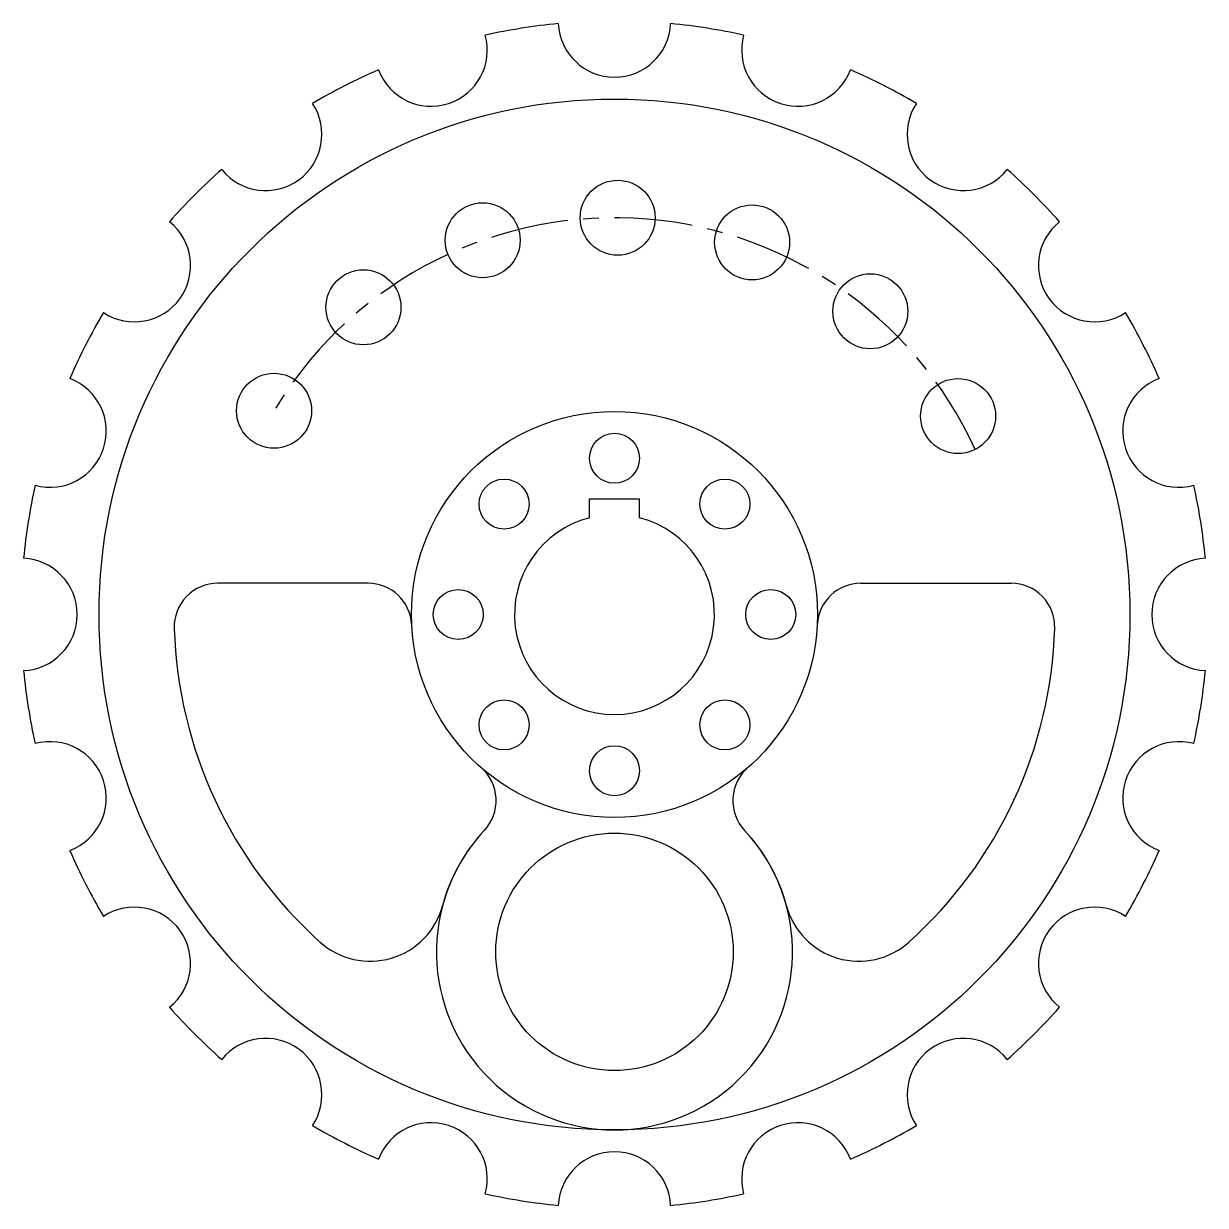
# Model space of a CAD drawing. Header units: inches. Extents: x 243 to 432, y 88 to 277.
import ezdxf

# ---------------------------------------------------------------- set-up
doc = ezdxf.new("R2010")
doc.units = ezdxf.units.IN
doc.header["$LTSCALE"] = 10
doc.header["$MEASUREMENT"] = 0
doc.linetypes.add('CENTER', pattern=[2, 1.25, -0.25, 0.25, -0.25])

# ---------------------------------------------------------------- blocks, each defined once
blk = doc.blocks.new('*U3')
blk.add_circle((0, 0), 4)
blk = doc.blocks.new('*U4')
at = {"color": 0, "linetype": 'ByBlock', "lineweight": -2, "transparency": 16777216}
blk.add_blockref('*U3', (337.42, 207.41), dxfattribs=at)
for p, rotation in [((319.74, 200.09), 45.00000000000001), ((355.1, 200.09), 315.0000000000001), ((312.42, 182.41), 90), ((362.42, 182.41), 270), ((319.74, 164.73), 135), ((355.1, 164.73), 225.0000000000001), ((337.42, 157.41), 180)]:
    blk.add_blockref('*U3', p, dxfattribs=dict(at, rotation=rotation))
blk = doc.blocks.new('*U5')
blk.add_circle((5.99, 0.28), 6)
blk = doc.blocks.new('*U6')
at = {"color": 0, "linetype": 'ByBlock', "lineweight": -2, "transparency": 16777216}
for p, rotation in [((343.91, 245.58), 174.1357284682047), ((364.97, 239.62), 154.2852221802077), ((322.07, 244.03), 193.9862347562016), ((302.06, 235.15), 213.8367410441986), ((382.76, 226.86), 134.4347158922107), ((286.25, 220.01), 233.6872473321957), ((395.17, 208.83), 114.5842096042137)]:
    blk.add_blockref('*U5', p, dxfattribs=dict(at, rotation=rotation))
blk = doc.blocks.new('*U8')
blk.add_arc((0, 4.71), 9, 182.715, 357.285)
blk = doc.blocks.new('*U9')
at = {"color": 0, "linetype": 'ByBlock', "lineweight": -2, "transparency": 16777216}
blk.add_blockref('*U8', (337.42, 272.7), dxfattribs=at)
for p, rotation in [((309.52, 268.28), 17.99999999999999), ((365.32, 268.28), 342), ((284.35, 255.45), 36), ((390.49, 255.45), 324), ((264.38, 235.48), 54), ((410.47, 235.48), 306), ((251.55, 210.31), 72), ((423.29, 210.31), 288), ((247.13, 182.41), 90), ((427.71, 182.41), 270), ((251.55, 154.51), 108), ((423.29, 154.51), 252), ((264.38, 129.34), 126), ((410.47, 129.34), 234), ((284.35, 109.37), 144), ((390.49, 109.37), 216), ((309.52, 96.54), 162), ((365.32, 96.54), 198), ((337.42, 92.12), 180)]:
    blk.add_blockref('*U8', p, dxfattribs=dict(at, rotation=rotation))

msp = doc.modelspace()

# ---------------------------------------------------------------- linework, layer by layer
for p, q in [((333.42, 197.9), (333.42, 200.9)), ((333.42, 200.9), (341.42, 200.9)), ((341.42, 197.9), (341.42, 200.9)), ((297.97, 187.41), (273.95, 187.41)), ((376.87, 187.41), (400.89, 187.41))]:
    msp.add_line(p, q)
for centre, radius in [((337.42, 182.41), 82.5), ((337.42, 182.41), 32.5), ((337.42, 128.41), 19)]:
    msp.add_circle(centre, radius)
for centre, radius, start, end in [((337.42, 182.41), 95, 95.4301, 102.5699), ((337.42, 182.41), 95, 77.4301, 84.5699), ((337.42, 182.41), 95, 113.4301, 120.5699), ((337.42, 182.41), 95, 59.4301, 66.5699), ((337.42, 182.41), 95, 131.4301, 138.5699), ((337.42, 182.41), 95, 41.4301, 48.5699), ((337.42, 182.41), 95, 149.4301, 156.5699), ((337.42, 182.41), 95, 23.4301, 30.5699), ((337.42, 182.41), 95, 167.4301, 174.5699), ((337.42, 182.41), 95, 5.4301, 12.5699), ((337.42, 182.41), 16, 104.4775, 75.5225), ((273.95, 180.41), 7, 90, 181.8049), ((297.97, 180.41), 7, 2.9023, 90), ((376.87, 180.41), 7, 90, 177.0977), ((400.89, 180.41), 7, 358.1951, 90), ((337.42, 182.41), 70.5, 181.8049, 228.0381), ((337.42, 182.41), 70.5, 311.9619, 358.1951), ((337.42, 182.41), 95, 185.4301, 192.5699), ((337.42, 182.41), 95, 347.4301, 354.5699), ((311.47, 152.63), 7, 316.9751, 48.9265), ((363.37, 152.63), 7, 131.0735, 223.0249), ((337.42, 128.41), 28.5, 136.9751, 43.0249), ((337.42, 128.41), 28.5, 136.9751, 164.9739), ((337.42, 128.41), 28.5, 15.0261, 43.0249), ((337.42, 182.41), 95, 203.4301, 210.5699), ((337.42, 182.41), 95, 329.4301, 336.5699), ((298.31, 138.91), 12, 228.0381, 344.9739), ((376.54, 138.91), 12, 195.0261, 311.9619), ((337.42, 182.41), 95, 221.4301, 228.5699), ((337.42, 182.41), 95, 311.4301, 318.5699), ((337.42, 182.41), 95, 239.4301, 246.5699), ((337.42, 182.41), 95, 293.4301, 300.5699), ((337.42, 182.41), 95, 257.4301, 264.5699), ((337.42, 182.41), 95, 275.4301, 282.5699)]:
    msp.add_arc(centre, radius, start, end)
at = {"linetype": 'CENTER'}
msp.add_arc((337.42, 182.41), 63.5, 24.5842, 150, dxfattribs=at)

# ---------------------------------------------------------------- block references
for name in ['*U9', '*U6', '*U4']:
    msp.add_blockref(name, (0, 0))

doc.saveas('drawing.dxf')
